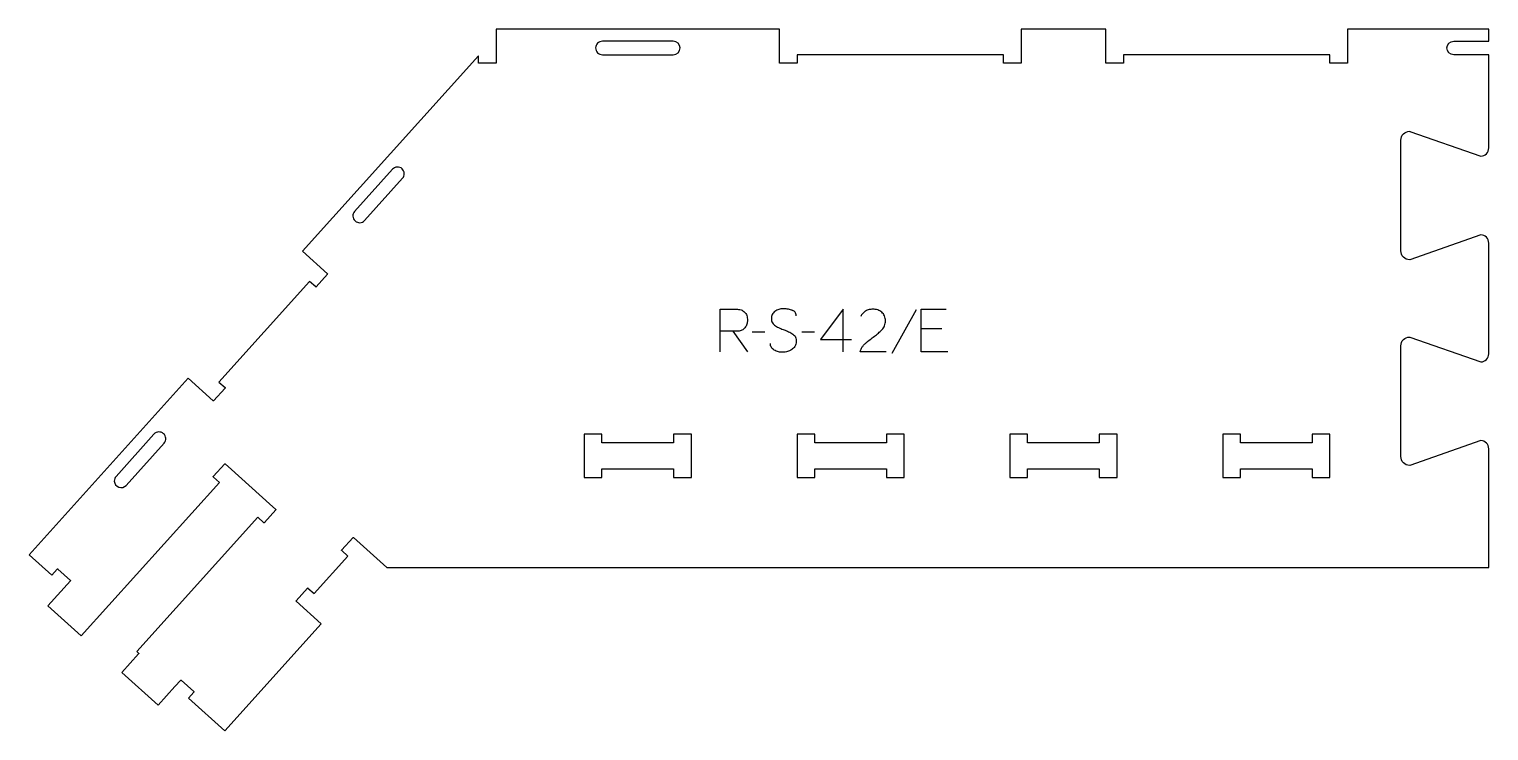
# Model space of a CAD drawing. Extents: x 0 to 1029, y 0 to 495.
import ezdxf

# ---------------------------------------------------------------- set-up
doc = ezdxf.new("R2010")
doc.units = 0
for name, color, linetype in [('1_ANYTOOL_1MMDEEP_LABELS_S', 2, 'CONTINUOUS'), ('3_ANYTOOL_CUTTHROUGH_INSID', 4, 'CONTINUOUS'), ('4_ANYTOOL_CUTTHROUGH_OUTSI', 5, 'CONTINUOUS')]:
    doc.layers.add(name, color=color, linetype=linetype)

msp = doc.modelspace()

# ---------------------------------------------------------------- linework, layer by layer
at = {"layer": '1_ANYTOOL_1MMDEEP_LABELS_S'}
for p, q in [((625.105514, 296.694934), (607.9198, 265.923506)), ((495.891229, 281.60922), (506.348371, 267.123506)), ((518.348371, 281.052077), (509.562657, 280.966363)), ((553.405514, 281.052077), (544.6198, 280.966363)), ((643.191229, 283.237791), (628.534086, 283.237791)), ((557.691229, 275.823506), (579.462657, 275.823506))]:
    msp.add_line(p, q, dxfattribs=at)
for points in [[(486.891229, 267.166363), (486.891229, 297.166363), (498.248371, 297.166363, -0.030274), (500.014185, 297.059347, -0.049), (501.735871, 296.676184, -0.050774), (503.068394, 296.083728, -0.06445), (504.226943, 295.205649, -0.0646), (505.116854, 294.069618, -0.052254), (505.721586, 292.754756, -0.050381), (506.110721, 291.062207, -0.031337), (506.2198, 289.323506, -0.040022), (506.109639, 287.949449, -0.042626), (505.775157, 286.612791, -0.04247), (505.206472, 285.323072, -0.036572), (504.441229, 284.137791, -0.051097), (503.499451, 283.123836, -0.061981), (502.3573, 282.348506, -0.061813), (501.048298, 281.872006, -0.049309), (499.662657, 281.694934, -0.003273), (498.795006, 281.657243, -0.003121), (497.926943, 281.630649, -0.003882), (496.909161, 281.613729, -0.002215), (495.891229, 281.60922), (486.934086, 281.60922)], [(540.591229, 292.580649, 0.071867), (540.398115, 293.917255, 0.100684), (539.771586, 295.098506, 0.047558), (539.297032, 295.574956, 0.038563), (538.747032, 295.963684, 0.037928), (538.049844, 296.311153, 0.026634), (537.312657, 296.566363, 0.028461), (534.289324, 297.252346, 0.041577), (531.205514, 297.50922, 0.036938), (529.703154, 297.39808, 0.041531), (528.237657, 297.053863, 0.041583), (526.86028, 296.476654, 0.038125), (525.591229, 295.687791, 0.057611), (524.521076, 294.695887, 0.065808), (523.726943, 293.475291, 0.06469), (523.249447, 292.015737, 0.046778), (523.105514, 290.480649, 0.052235), (523.26787, 288.930806, 0.075448), (523.812657, 287.480649, 0.076671), (524.728749, 286.307596, 0.061023), (525.934086, 285.423506, 0.021951), (528.96294, 283.89616, 0.018213), (532.105514, 282.616363, -0.02405), (535.206999, 281.310901, -0.02981), (538.148371, 279.680649, -0.068439), (539.289673, 278.714718, -0.079282), (540.098371, 277.462791, -0.076308), (540.523371, 275.884109, -0.047772), (540.548371, 274.237791, -0.046243), (540.255137, 272.556832, -0.06359), (539.605514, 270.986006, -0.064671), (538.63269, 269.701817, -0.057073), (537.376943, 268.687791, -0.067522), (534.408635, 267.324881, -0.070793), (531.184086, 266.823506, -0.064027), (528.045071, 267.186021, -0.070447), (525.1198, 268.366363, -0.054374), (523.961383, 269.215996, -0.074742), (523.062657, 270.327077, -0.075199), (522.53965, 271.633456, -0.057737), (522.376943, 273.037791)], [(603.891229, 267.20922), (585.591229, 267.252077, -0.034491), (586.254007, 268.999409, -0.037732), (587.160871, 270.632434, -0.037744), (588.300166, 272.10707, -0.03482), (589.641229, 273.402077, -0.00859), (592.600453, 275.80066, -0.008791), (595.641229, 278.094934, 0.020588), (598.460517, 280.328377, 0.025206), (601.062657, 282.80922, 0.046908), (602.083252, 284.110462, 0.051091), (602.830514, 285.58422, 0.050722), (603.279247, 287.232395, 0.041139), (603.4198, 288.937791, 0.039396), (603.277155, 290.745377, 0.058519), (602.787657, 292.48422, 0.060358), (601.997099, 293.891336, 0.061397), (600.891229, 295.066363, 0.048006), (599.535272, 295.988323, 0.045901), (598.030514, 296.641363, 0.045216), (596.290453, 297.043923, 0.034258), (594.505514, 297.166363, 0.055622), (591.870944, 296.872376, 0.079896), (589.426943, 295.891363, 0.080617), (587.457555, 294.225663, 0.060287), (586.0198, 292.066363)]]:
    msp.add_lwpolyline(points, format="xyb", dxfattribs=at)
for points in [[(573.676943, 267.166363), (573.7198, 297.20922), (557.691229, 275.823506)], [(647.476943, 267.166363), (628.534086, 267.166363), (628.534086, 297.166363), (646.362657, 297.166363)]]:
    msp.add_lwpolyline(points, dxfattribs=at)
at = {"layer": '3_ANYTOOL_CUTTHROUGH_INSID'}
for points in [[(453.940811, 486.075498), (403.940811, 486.075498, 0.414214), (399.190811, 481.325498, 0.414214), (403.940811, 476.575498), (453.940811, 476.575498, 1)], [(256.08457, 395.831405), (229.319352, 366.105619, 0.198913), (228.105795, 362.678652, 0.198913), (229.670915, 359.397306, 0.198913), (233.097884, 358.183754, 0.198913), (236.379228, 359.748878), (263.144452, 389.474671, 0.414214), (262.792881, 396.182982, 0.198912), (259.365911, 397.396531, 0.198912)], [(61.189745, 179.378773, 0.198912), (59.976186, 175.951807, 0.668179), (68.249615, 173.022026), (95.014839, 202.747819, 0.198913), (96.228396, 206.174787, 0.414214), (91.236306, 210.669684, 0.198913), (87.954963, 209.104559)]]:
    msp.add_lwpolyline(points, format="xyb", close=True, dxfattribs=at)
for points in [[(403.690811, 203.075498), (403.690811, 209.075498), (391.190811, 209.075498), (391.190811, 178.575498), (403.690811, 178.575498), (403.690811, 184.575498), (454.190811, 184.575498), (454.190811, 178.575498), (466.690811, 178.575498), (466.690811, 209.075498), (454.190811, 209.075498), (454.190811, 203.075498)], [(578.940811, 203.075498), (553.690811, 203.075498), (553.690811, 209.075498), (541.190811, 209.075498), (541.190811, 178.575498), (553.690811, 178.575498), (553.690811, 184.575498), (578.940811, 184.575498), (604.190811, 184.575498), (604.190811, 178.575498), (616.690811, 178.575498), (616.690811, 209.075498), (604.190811, 209.075498), (604.190811, 203.075498)], [(754.190811, 203.075498), (703.690811, 203.075498), (703.690811, 209.075498), (691.190811, 209.075498), (691.190811, 178.575498), (703.690811, 178.575498), (703.690811, 184.575498), (754.190811, 184.575498), (754.190811, 178.575498), (766.690811, 178.575498), (766.690811, 209.075498), (754.190811, 209.075498)], [(878.940811, 203.075498), (853.690811, 203.075498), (853.690811, 209.075498), (841.190811, 209.075498), (841.190811, 178.825498), (841.190811, 178.575498), (853.690811, 178.575498), (853.690811, 184.575498), (904.190811, 184.575498), (904.190811, 178.575498), (916.690811, 178.575498), (916.690811, 209.075498), (904.190811, 209.075498), (904.190811, 203.075498)]]:
    msp.add_lwpolyline(points, close=True, dxfattribs=at)
at = {"layer": '4_ANYTOOL_CUTTHROUGH_OUTSI'}
msp.add_lwpolyline([(0, 124.123727), (15.977614, 109.737419), (19.825115, 114.010502, -0.414214), (20.178184, 114.029006), (29.095921, 105.999438, -0.414214), (29.114425, 105.64637), (13.222573, 87.99668), (36.697408, 66.859844), (134.0559, 174.987403), (129.782817, 178.834904, -0.414214), (129.764314, 179.187973), (137.793881, 188.105711, -0.414214), (138.14695, 188.124214), (142.605819, 184.109431), (169.359033, 160.020729), (173.817902, 156.005945, -0.414214), (173.836405, 155.652877), (165.806838, 146.735139, -0.414214), (165.453769, 146.716635), (161.180686, 150.564136), (75.866545, 55.813183), (77.101276, 54.701427, -0.414214), (77.119779, 54.348358), (65.242711, 41.157538), (90.881207, 18.072532), (102.758276, 31.263352), (106.773059, 35.722221, -0.414214), (107.126128, 35.740725), (116.043866, 27.711158, -0.414214), (116.06237, 27.358089), (112.214869, 23.085006), (137.853365, 0), (205.770122, 75.4292), (188.120432, 91.321052, -0.414214), (188.101929, 91.674121), (196.131496, 100.591858, -0.414214), (196.484565, 100.610362), (200.757647, 96.762861), (224.511784, 123.144502), (220.238701, 126.992003, -0.414214), (220.220198, 127.345072), (228.249765, 136.26281, -0.414214), (228.602834, 136.281314), (252.154278, 115.075498), (578.940811, 115.075498), (878.940811, 115.075498), (1028.690811, 115.075498), (1028.690811, 198.826172, 0.412073), (1022.982859, 204.576019), (973.023399, 187.090067, -0.084369), (972.940811, 187.076032, -0.414214), (966.690811, 193.326032), (966.690811, 271.326032, -0.414214), (972.940811, 277.576032, -0.084369), (973.023399, 277.561996), (1022.982859, 260.076045, 0.412073), (1028.690811, 265.825891), (1028.690811, 343.825891, 0.412073), (1022.982859, 349.575737), (973.023399, 332.089786, -0.084369), (972.940811, 332.07575, -0.414214), (966.690811, 338.32575), (966.690811, 416.32575, -0.414214), (972.940811, 422.57575, -0.084369), (973.023399, 422.561715), (1022.982859, 405.075763, 0.412073), (1028.690811, 410.82561), (1028.690811, 476.575498), (1003.940811, 476.575498, -1), (1003.940811, 486.075498), (1028.690811, 486.075498), (1028.690811, 494.575498), (929.190811, 494.575498), (929.190811, 470.825498, -0.414214), (928.940811, 470.575498), (916.940811, 470.575498, -0.414214), (916.690811, 470.825498), (916.690811, 476.575498), (771.190811, 476.575498), (771.190811, 470.825498, -0.414214), (770.940811, 470.575498), (758.940811, 470.575498, -0.414214), (758.690811, 470.825498), (758.690811, 494.575498), (699.190811, 494.575498), (699.190811, 470.825498, -0.414214), (698.940811, 470.575498), (686.940811, 470.575498, -0.414214), (686.690811, 470.825498), (686.690811, 476.575498), (578.940811, 476.575498), (541.190811, 476.575498), (541.190811, 470.825498, -0.414214), (540.940811, 470.575498), (528.940811, 470.575498, -0.414214), (528.690811, 470.825498), (528.690811, 494.575498), (329.190811, 494.575498), (329.190811, 470.825498, -0.414214), (328.940811, 470.575498), (316.940811, 470.575498, -0.414214), (316.690811, 470.825498), (316.690811, 475.844506), (192.635546, 338.067175), (210.285235, 322.175323, -0.414214), (210.303739, 321.822254), (202.274171, 312.904516, -0.414214), (201.921103, 312.886013), (197.64802, 316.733514), (133.746047, 245.763183), (138.01913, 241.915682, -0.414214), (138.037633, 241.562613), (130.008066, 232.644875, -0.414214), (129.654997, 232.626372), (112.005307, 248.518224)], format="xyb", close=True, dxfattribs=at)

doc.saveas('drawing.dxf')
